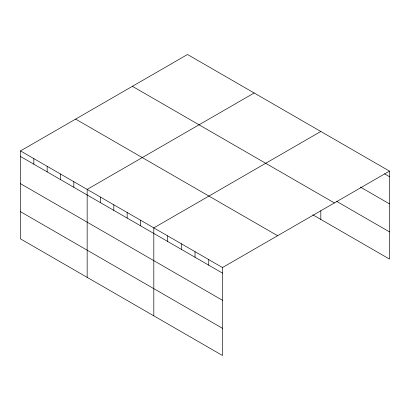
<?xml version="1.0" encoding="UTF-8"?>
<svg xmlns="http://www.w3.org/2000/svg" width="410" height="410" viewBox="0 0 410 410"><rect width="100%" height="100%" fill="white"/><g stroke="black" fill="none" stroke-linecap="round" stroke-linejoin="round"><path stroke-width="0.61" d="M20.5 150.921L222.492 267.54L222.492 355.501L20.5 238.881L20.5 150.921L187.508 54.499L389.5 171.119L389.5 259.079L312.825 214.809M254.164 92.983L87.156 189.405L87.156 277.365M320.82 131.466L153.817 227.888L153.817 315.849M222.492 267.54L389.5 171.119M384.554 173.835L389.5 176.695M360.38 187.068L389.5 203.883M336.753 201.438L389.5 231.891M132.394 86.32L334.386 202.94M75.614 119.1L277.606 235.719M20.5 156.492L222.492 273.111M20.5 183.68L222.492 300.299M20.5 211.693L222.492 328.313M320.82 210.781L320.82 219.432M208.757 259.607L208.757 265.183M195.022 251.678L195.022 257.249M181.287 243.75L181.287 249.321M167.552 235.817L167.552 241.393M140.486 220.19L140.486 225.766M127.151 212.493L127.151 218.069M113.821 204.8L113.821 210.371M100.491 197.102L100.491 202.673M73.826 181.707L73.826 187.278M60.495 174.009L60.495 179.585M47.165 166.311L47.165 171.887M33.83 158.619L33.83 164.19"/></g></svg>
